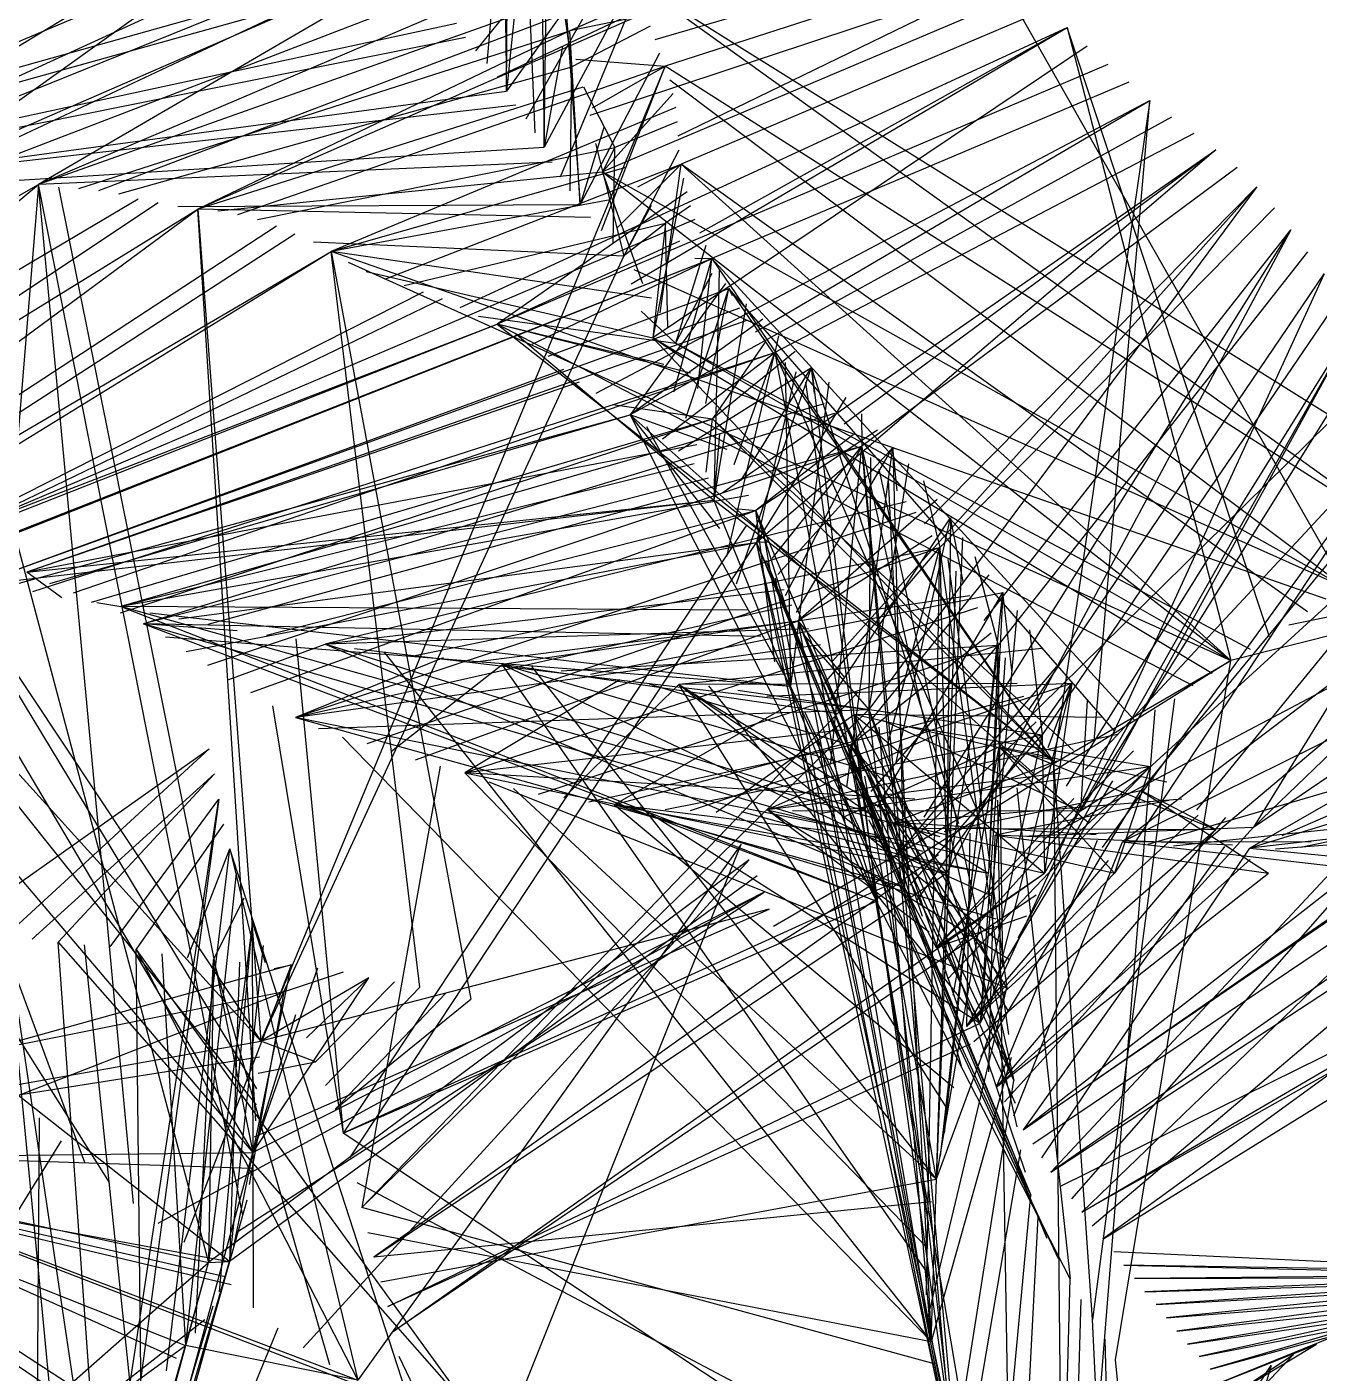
# Model space of a CAD drawing. Header units: metres. Extents: x -465 to 475, y -409 to 494.
# Drawn here: x -289.7 to -197.4, y 69.3 to 165.5 of the extents above; entities that cross this region are included whole.
import ezdxf

# ---------------------------------------------------------------- set-up
doc = ezdxf.new("R2010")
doc.units = ezdxf.units.M

msp = doc.modelspace()

# ---------------------------------------------------------------- linework, layer by layer
for p, q in [((-255.816, 187.399, -606.218), (-255.442, 160.897, -606.218)), ((-304.664, 155.409, -606.218), (-255.261, 185.405, -606.218)), ((-255.261, 185.405, -606.218), (-297.472, 155.04, -606.218)), ((-255.442, 160.897, -606.218), (-255.261, 185.405, -606.218)), ((-310.404, 155.933, -606.218), (-244.911, 183.687, -606.218)), ((-245.064, 182.682, -606.218), (-304.664, 155.409, -606.218)), ((-303.225, 155.333, -606.218), (-245.57, 178.645, -606.218)), ((-257.641, 163.766, -606.218), (-245.57, 178.645, -606.218)), ((-245.609, 177.628, -606.218), (-297.472, 155.04, -606.218)), ((-253.058, 177.433, -606.218), (-252.745, 156.892, -606.218)), ((-296.035, 154.927, -606.218), (-252.536, 175.43, -606.218)), ((-252.536, 175.43, -606.218), (-288.878, 154.234, -606.218)), ((-252.745, 156.892, -606.218), (-252.536, 175.43, -606.218)), ((-245.703, 174.581, -606.218), (-255.442, 160.897, -606.218)), ((-294.598, 154.813, -606.218), (-245.764, 173.566, -606.218)), ((-256.09, 161.916, -606.218), (-230.883, 173.806, -606.218)), ((-254.046, 158.927, -606.218), (-245.764, 173.566, -606.218)), ((-245.884, 172.556, -606.218), (-288.878, 154.234, -606.218)), ((-256.833, 162.868, -606.218), (-255.985, 172.783, -606.218)), ((-252.014, 171.326, -606.218), (-250.77, 162.629, -606.218)), ((-313.275, 156.17, -606.218), (-262.99, 170.286, -606.218)), ((-223.61, 170.804, -606.218), (-250.919, 165.215, -606.218)), ((-244.83, 164.58, -606.218), (-223.61, 170.804, -606.218)), ((-262.194, 169.378, -606.218), (-310.404, 155.933, -606.218)), ((-254.534, 169.86, -606.218), (-255.442, 160.897, -606.218)), ((-246.002, 169.507, -606.218), (-252.745, 156.892, -606.218)), ((-221.881, 169.862, -606.218), (-244.121, 162.674, -606.218)), ((-284.58, 153.791, -606.218), (-245.91, 168.494, -606.218)), ((-253.393, 157.911, -606.218), (-253.847, 168.38, -606.218)), ((-251.582, 154.776, -606.218), (-245.91, 168.494, -606.218)), ((-249.472, 159.178, -606.218), (-220.17, 168.889, -606.218)), ((-245.91, 168.494, -606.218), (-189.521, 127.961, -606.218)), ((-183.182, 129.301, -606.218), (-245.91, 168.494, -606.218)), ((-243.189, 157.699, -606.218), (-220.17, 168.889, -606.218)), ((-220.17, 168.889, -606.218), (-195.475, 125.409, -606.218)), ((-245.735, 167.492, -606.218), (-250.919, 165.215, -606.218)), ((-218.473, 167.891, -606.218), (-248.592, 155.136, -606.218)), ((-253.051, 166.956, -606.218), (-288.878, 154.234, -606.218)), ((-245.47, 166.51, -606.218), (-277.504, 152.451, -606.218)), ((-251.238, 167.26, -606.218), (-250.187, 152.804, -606.218)), ((-216.878, 166.737, -606.218), (-242.97, 155.679, -606.218)), ((-306.093, 155.598, -606.218), (-259.022, 165.745, -606.218)), ((-245.177, 165.536, -606.218), (-250.77, 162.629, -606.218)), ((-258.369, 164.729, -606.218), (-304.664, 155.409, -606.218)), ((-286.012, 153.948, -606.218), (-250.919, 165.215, -606.218)), ((-250.919, 165.215, -606.218), (-277.504, 152.451, -606.218)), ((-258.75, 145.423, -606.218), (-215.397, 165.44, -606.218)), ((-250.187, 152.804, -606.218), (-250.919, 165.215, -606.218)), ((-250.77, 162.629, -606.218), (-250.919, 165.215, -606.218)), ((-246.54, 147.116, -606.218), (-215.397, 165.44, -606.218)), ((-241.64, 150.778, -606.218), (-215.397, 165.44, -606.218)), ((-215.397, 165.44, -606.218), (-203.687, 120.196, -606.218)), ((-200.931, 121.904, -606.218), (-215.397, 165.44, -606.218)), ((-251.442, 164.116, -606.218), (-252.745, 156.892, -606.218)), ((-244.513, 163.613, -606.218), (-250.187, 152.804, -606.218)), ((-213.948, 164.107, -606.218), (-244.995, 143.278, -606.218)), ((-283.158, 153.554, -606.218), (-250.77, 162.629, -606.218)), ((-274.647, 152.088, -606.218), (-244.121, 162.674, -606.218)), ((-244.121, 162.674, -606.218), (-273, 93, -606.218)), ((-212.475, 162.801, -606.218), (-256.12, 144.242, -606.218)), ((-250.895, 153.783, -606.218), (-250.77, 162.629, -606.218)), ((-250.483, 163.192, -606.218), (-244.121, 162.674, -606.218)), ((-249.309, 159.712, -606.218), (-244.121, 162.674, -606.218)), ((-248.652, 150.941, -606.218), (-244.121, 162.674, -606.218)), ((-189.521, 127.961, -606.218), (-244.121, 162.674, -606.218)), ((-243.781, 161.715, -606.218), (-195.475, 125.409, -606.218)), ((-298.913, 155.01, -606.218), (-255.442, 160.897, -606.218)), ((-250.002, 161.189, -606.218), (-277.504, 152.451, -606.218)), ((-249.943, 161.194, -606.218), (-247.701, 156.872, -606.218)), ((-243.533, 160.729, -606.218), (-248.592, 155.136, -606.218)), ((-210.971, 161.532, -606.218), (-240.764, 148.942, -606.218)), ((-254.771, 159.893, -606.218), (-297.472, 155.04, -606.218)), ((-243.355, 159.727, -606.218), (-267.969, 149.442, -606.218)), ((-249.05, 139.311, -606.218), (-209.49, 160.235, -606.218)), ((-237.652, 143.703, -606.218), (-209.49, 160.235, -606.218)), ((-209.49, 160.235, -606.218), (-216.329, 112.95, -606.218)), ((-213.464, 114.464, -606.218), (-209.49, 160.235, -606.218)), ((-207.923, 159.043, -606.218), (-246.617, 137.766, -606.218)), ((-248.502, 158.294, -606.218), (-250.187, 152.804, -606.218)), ((-243.259, 158.714, -606.218), (-247.701, 156.872, -606.218)), ((-206.346, 157.865, -606.218), (-236.27, 142.212, -606.218)), ((-290.287, 154.539, -606.218), (-252.745, 156.892, -606.218)), ((-273.25, 151.732, -606.218), (-247.701, 156.872, -606.218)), ((-249.098, 157.143, -606.218), (-247.06, 149.126, -606.218)), ((-247.701, 156.872, -606.218), (-248.592, 155.136, -606.218)), ((-247.833, 150.054, -606.218), (-247.701, 156.872, -606.218)), ((-151.374, 157.185, -606.218), (-202.06, 108.298, -606.218)), ((-243.127, 156.684, -606.218), (-247.06, 149.126, -606.218)), ((-240.041, 132.185, -606.218), (-204.753, 156.708, -606.218)), ((-204.753, 156.708, -606.218), (-237.594, 128.633, -606.218)), ((-231.318, 137.112, -606.218), (-204.753, 156.708, -606.218)), ((-297.472, 155.04, -606.218), (-276.732, 77.196, -606.218)), ((-252.179, 155.825, -606.218), (-288.878, 154.234, -606.218)), ((-276.068, 152.334, -606.218), (-248.592, 155.136, -606.218)), ((-246.932, 155.433, -606.218), (-267.969, 149.442, -606.218)), ((-264.133, 147.469, -606.218), (-242.97, 155.679, -606.218)), ((-248.592, 155.136, -606.218), (-203.687, 120.196, -606.218)), ((-195.475, 125.409, -606.218), (-248.592, 155.136, -606.218)), ((-245.715, 147.121, -606.218), (-248.592, 155.136, -606.218)), ((-247.55, 151.13, -606.218), (-242.97, 155.679, -606.218)), ((-246.068, 154.048, -606.218), (-242.97, 155.679, -606.218)), ((-244.464, 145.056, -606.218), (-242.97, 155.679, -606.218)), ((-242.97, 155.679, -606.218), (-203.687, 120.196, -606.218)), ((-198.22, 123.684, -606.218), (-242.97, 155.679, -606.218)), ((-203.248, 155.44, -606.218), (-230.057, 135.515, -606.218)), ((-321.26, 135.891, -606.218), (-288.878, 154.234, -606.218)), ((-308.145, 138.274, -606.218), (-288.878, 154.234, -606.218)), ((-288.878, 154.234, -606.218), (-294, 92, -606.218)), ((-274.293, 80.548, -606.218), (-288.878, 154.234, -606.218)), ((-282.106, 81.41, -606.218), (-288.878, 154.234, -606.218)), ((-287.452, 154.029, -606.218), (-273.577, 85.042, -606.218)), ((-242.794, 154.677, -606.218), (-244.995, 143.278, -606.218)), ((-232.148, 120.163, -606.218), (-201.84, 154.064, -606.218)), ((-201.84, 154.064, -606.218), (-229.564, 116.698, -606.218)), ((-225.585, 129.981, -606.218), (-201.84, 154.064, -606.218)), ((-281.765, 153.183, -606.218), (-315.501, 133.186, -606.218)), ((-248.043, 153.14, -606.218), (-267.969, 149.442, -606.218)), ((-242.542, 153.691, -606.218), (-256.12, 144.242, -606.218)), ((-311.657, 131.394, -606.218), (-277.504, 152.451, -606.218)), ((-280.348, 152.918, -606.218), (-304.932, 136.548, -606.218)), ((-302.012, 134.366, -606.218), (-277.504, 152.451, -606.218)), ((-278.933, 152.641, -606.218), (-250.187, 152.804, -606.218)), ((-277.504, 152.451, -606.218), (-273, 93, -606.218)), ((-273.353, 87.311, -606.218), (-277.504, 152.451, -606.218)), ((-249.441, 151.854, -606.218), (-277.504, 152.451, -606.218)), ((-245.12, 152.72, -606.218), (-247.06, 149.126, -606.218)), ((-242.292, 152.705, -606.218), (-244.086, 151.458, -606.218)), ((-200.574, 152.556, -606.218), (-224.481, 128.272, -606.218)), ((-271.89, 151.254, -606.218), (-305.719, 129.111, -606.218)), ((-241.994, 151.732, -606.218), (-294.312, 129.513, -606.218)), ((-262.766, 147.011, -606.218), (-244.086, 151.458, -606.218)), ((-247.077, 149.115, -606.218), (-244.086, 151.458, -606.218)), ((-244.086, 151.458, -606.218), (-244.995, 143.278, -606.218)), ((-243.92, 143.978, -606.218), (-244.086, 151.458, -606.218)), ((-270.567, 150.682, -606.218), (-299.062, 132.221, -606.218)), ((-269.237, 150.126, -606.218), (-247.06, 149.126, -606.218)), ((-243.08, 150.173, -606.218), (-256.12, 144.242, -606.218)), ((-225.608, 109.012, -606.218), (-199.393, 150.981, -606.218)), ((-199.393, 150.981, -606.218), (-224, 105, -606.218)), ((-221.31, 123.065, -606.218), (-199.393, 150.981, -606.218)), ((-303.684, 128.509, -606.218), (-267.969, 149.442, -606.218)), ((-297.506, 131.268, -606.218), (-267.969, 149.442, -606.218)), ((-247.06, 149.126, -606.218), (-273, 93, -606.218)), ((-267.969, 149.442, -606.218), (-258, 96, -606.218)), ((-196.873, 124.587, -606.218), (-267.969, 149.442, -606.218)), ((-261.629, 96.853, -606.218), (-267.969, 149.442, -606.218)), ((-245.079, 146.095, -606.218), (-267.969, 149.442, -606.218)), ((-241.199, 149.862, -606.218), (-243.383, 142.896, -606.218)), ((-198.216, 149.403, -606.218), (-220.311, 121.292, -606.218)), ((-297.646, 126.497, -606.218), (-240.764, 148.942, -606.218)), ((-292.807, 128.483, -606.218), (-240.764, 148.942, -606.218)), ((-266.751, 148.67, -606.218), (-203.687, 120.196, -606.218)), ((-253.613, 142.825, -606.218), (-240.764, 148.942, -606.218)), ((-243.503, 139.418, -606.218), (-240.764, 148.942, -606.218)), ((-241.985, 148.963, -606.218), (-240.764, 148.942, -606.218)), ((-241.77, 139.652, -606.218), (-240.764, 148.942, -606.218)), ((-240.764, 148.942, -606.218), (-216.329, 112.95, -606.218)), ((-210.596, 115.979, -606.218), (-240.764, 148.942, -606.218)), ((-265.468, 148.013, -606.218), (-244.995, 143.278, -606.218)), ((-246.35, 148.148, -606.218), (-195.475, 125.409, -606.218)), ((-240.779, 147.864, -606.218), (-243.383, 142.896, -606.218)), ((-240.241, 148.069, -606.218), (-240.632, 131.669, -606.218)), ((-197.033, 147.83, -606.218), (-221.593, 94.298, -606.218)), ((-218.097, 116.717, -606.218), (-197.033, 147.83, -606.218)), ((-261.405, 146.536, -606.218), (-299.672, 127.129, -606.218)), ((-252.467, 141.951, -606.218), (-239.559, 146.781, -606.218)), ((-239.792, 147.157, -606.218), (-246.617, 137.766, -606.218)), ((-242.642, 137.536, -606.218), (-239.559, 146.781, -606.218)), ((-241.213, 138.581, -606.218), (-239.559, 146.781, -606.218)), ((-239.559, 146.781, -606.218), (-216.329, 112.95, -606.218)), ((-239.302, 146.265, -606.218), (-239.559, 146.781, -606.218)), ((-212.019, 115.202, -606.218), (-239.559, 146.781, -606.218)), ((-195.807, 146.289, -606.218), (-217.183, 114.9, -606.218)), ((-260.05, 146.045, -606.218), (-294.312, 129.513, -606.218)), ((-238.795, 145.383, -606.218), (-293.504, 125.584, -606.218)), ((-238.332, 145.705, -606.218), (-240.632, 131.669, -606.218)), ((-238.265, 144.515, -606.218), (-289.729, 126.524, -606.218)), ((-257.443, 144.814, -606.218), (-243.383, 142.896, -606.218)), ((-237.126, 144.605, -606.218), (-246.617, 137.766, -606.218)), ((-245.833, 145.171, -606.218), (-243.383, 142.896, -606.218)), ((-218.89, 100.377, -606.218), (-194.556, 144.77, -606.218)), ((-194.556, 144.77, -606.218), (-217, 105, -606.218)), ((-215.423, 111.231, -606.218), (-194.556, 144.77, -606.218)), ((-299.672, 127.129, -606.218), (-256.12, 144.242, -606.218)), ((-294.312, 129.513, -606.218), (-256.12, 144.242, -606.218)), ((-256.12, 144.242, -606.218), (-216.329, 112.95, -606.218)), ((-244.204, 141.366, -606.218), (-256.12, 144.242, -606.218)), ((-206.386, 118.398, -606.218), (-256.12, 144.242, -606.218)), ((-242.293, 140.741, -606.218), (-256.12, 144.242, -606.218)), ((-254.833, 143.592, -606.218), (-240.632, 131.669, -606.218)), ((-236.011, 143.414, -606.218), (-236.27, 142.212, -606.218)), ((-244.995, 143.278, -606.218), (-216.329, 112.95, -606.218)), ((-205.03, 119.287, -606.218), (-244.995, 143.278, -606.218)), ((-242.839, 141.818, -606.218), (-244.995, 143.278, -606.218)), ((-243.383, 142.896, -606.218), (-203.687, 120.196, -606.218)), ((-202.279, 121.002, -606.218), (-243.383, 142.896, -606.218)), ((-236.994, 142.927, -606.218), (-240.728, 137.475, -606.218)), ((-193.447, 143.143, -606.218), (-214.429, 109.456, -606.218)), ((-289.287, 125.13, -606.218), (-236.27, 142.212, -606.218)), ((-286.399, 125.038, -606.218), (-236.27, 142.212, -606.218)), ((-244.304, 136.046, -606.218), (-236.27, 142.212, -606.218)), ((-234.817, 142.301, -606.218), (-240.728, 137.475, -606.218)), ((-239.701, 127.636, -606.218), (-236.27, 142.212, -606.218)), ((-239.173, 134.203, -606.218), (-236.27, 142.212, -606.218)), ((-236.27, 142.212, -606.218), (-229, 103, -606.218)), ((-221.765, 109.418, -606.218), (-236.27, 142.212, -606.218)), ((-235.539, 141.504, -606.218), (-235.146, 118.381, -606.218)), ((-192.332, 141.521, -606.218), (-220.256, 114.039, -606.218)), ((-251.378, 141.006, -606.218), (-293.504, 125.584, -606.218)), ((-243.15, 135.182, -606.218), (-233.654, 141.157, -606.218)), ((-239.017, 125.683, -606.218), (-233.654, 141.157, -606.218)), ((-238.671, 133.104, -606.218), (-233.654, 141.157, -606.218)), ((-234.771, 140.837, -606.218), (-237.594, 128.633, -606.218)), ((-233.654, 141.157, -606.218), (-229, 103, -606.218)), ((-233.447, 139.296, -606.218), (-233.654, 141.157, -606.218)), ((-223.129, 108.54, -606.218), (-233.654, 141.157, -606.218)), ((-216.887, 107.585, -606.218), (-154.734, 140.479, -606.218)), ((-202.06, 108.298, -606.218), (-154.734, 140.479, -606.218)), ((-250.253, 140.104, -606.218), (-289.729, 126.524, -606.218)), ((-232.409, 140.103, -606.218), (-235.146, 118.381, -606.218)), ((-234.072, 140.098, -606.218), (-223.004, 60.099, -606.218)), ((-232.761, 138.545, -606.218), (-283.013, 124.063, -606.218)), ((-231.194, 139.013, -606.218), (-237.594, 128.633, -606.218)), ((-291.388, 125.424, -606.218), (-246.617, 137.766, -606.218)), ((-288.09, 125.722, -606.218), (-246.617, 137.766, -606.218)), ((-232.012, 137.855, -606.218), (-281.392, 122.832, -606.218)), ((-247.854, 138.506, -606.218), (-240.728, 137.475, -606.218)), ((-246.617, 137.766, -606.218), (-229, 103, -606.218)), ((-240.214, 129.641, -606.218), (-246.617, 137.766, -606.218)), ((-217.676, 112.046, -606.218), (-246.617, 137.766, -606.218)), ((-239.686, 135.296, -606.218), (-246.617, 137.766, -606.218)), ((-230.074, 137.826, -606.218), (-230.057, 135.515, -606.218)), ((-214.103, 112.411, -606.218), (-190.077, 138.295, -606.218)), ((-212.853, 106.847, -606.218), (-190.077, 138.295, -606.218)), ((-190.077, 138.295, -606.218), (-212, 105, -606.218)), ((-285.113, 124.366, -606.218), (-240.728, 137.475, -606.218)), ((-283.039, 123.617, -606.218), (-240.728, 137.475, -606.218)), ((-245.44, 136.933, -606.218), (-235.146, 118.381, -606.218)), ((-241.192, 133.661, -606.218), (-240.728, 137.475, -606.218)), ((-240.728, 137.475, -606.218), (-216.329, 112.95, -606.218)), ((-214.93, 113.77, -606.218), (-240.728, 137.475, -606.218)), ((-228.932, 136.661, -606.218), (-237.633, 130.924, -606.218)), ((-188.926, 136.698, -606.218), (-210.129, 110.924, -606.218)), ((-285.589, 84.343, -606.218), (-304.932, 136.548, -606.218)), ((-240.217, 136.381, -606.218), (-240.632, 131.669, -606.218)), ((-230.675, 136.323, -606.218), (-237.633, 130.924, -606.218)), ((-303.423, 135.523, -606.218), (-273.577, 85.042, -606.218)), ((-241.856, 135.621, -606.218), (-289.729, 126.524, -606.218)), ((-276.796, 119.866, -606.218), (-230.057, 135.515, -606.218)), ((-276.772, 122.807, -606.218), (-230.057, 135.515, -606.218)), ((-236.476, 127.496, -606.218), (-230.057, 135.515, -606.218)), ((-236.067, 126.36, -606.218), (-227.848, 135.441, -606.218)), ((-235.503, 124.849, -606.218), (-230.057, 135.515, -606.218)), ((-234.73, 123.632, -606.218), (-227.848, 135.441, -606.218)), ((-232.27, 112.879, -606.218), (-230.057, 135.515, -606.218)), ((-231.124, 111.156, -606.218), (-227.848, 135.441, -606.218)), ((-230.057, 135.515, -606.218), (-227, 104, -606.218)), ((-223.699, 65.045, -606.218), (-230.057, 135.515, -606.218)), ((-218.956, 86.883, -606.218), (-230.057, 135.515, -606.218)), ((-229.445, 134.703, -606.218), (-229.564, 116.698, -606.218)), ((-227.848, 135.441, -606.218), (-227, 104, -606.218)), ((-227.522, 132.336, -606.218), (-227.848, 135.441, -606.218)), ((-242.043, 134.259, -606.218), (-283.013, 124.063, -606.218)), ((-226.728, 134.254, -606.218), (-229.564, 116.698, -606.218)), ((-228.845, 133.881, -606.218), (-219.207, 90.192, -606.218)), ((-156.667, 134.394, -606.218), (-211.425, 107.258, -606.218)), ((-283.821, 82.909, -606.218), (-315.501, 133.186, -606.218)), ((-241.024, 133.24, -606.218), (-281.392, 122.832, -606.218)), ((-228.177, 133.114, -606.218), (-225.113, 71.553, -606.218)), ((-225.641, 133.037, -606.218), (-224.481, 128.272, -606.218)), ((-215.068, 107.455, -606.218), (-186.464, 133.629, -606.218)), ((-206.116, 109.544, -606.218), (-186.464, 133.629, -606.218)), ((-186.464, 133.629, -606.218), (-202.06, 108.298, -606.218)), ((-313.614, 132.214, -606.218), (-273.577, 85.042, -606.218)), ((-299.062, 132.221, -606.218), (-273, 93, -606.218)), ((-273.283, 89.591, -606.218), (-299.062, 132.221, -606.218)), ((-238.164, 132.009, -606.218), (-283.013, 124.063, -606.218)), ((-293.504, 125.584, -606.218), (-240.632, 131.669, -606.218)), ((-289.729, 126.524, -606.218), (-240.632, 131.669, -606.218)), ((-273.708, 117.926, -606.218), (-237.633, 130.924, -606.218)), ((-272.604, 122.023, -606.218), (-237.633, 130.924, -606.218)), ((-226.889, 131.539, -606.218), (-268.413, 121.369, -606.218)), ((-240.632, 131.669, -606.218), (-229, 103, -606.218)), ((-216.329, 112.95, -606.218), (-240.632, 131.669, -606.218)), ((-239.12, 131.076, -606.218), (-237.633, 130.924, -606.218)), ((-237.633, 130.924, -606.218), (-229, 103, -606.218)), ((-236.271, 120.118, -606.218), (-237.633, 130.924, -606.218)), ((-226.886, 105.46, -606.218), (-237.633, 130.924, -606.218)), ((-224.68, 131.719, -606.218), (-234.613, 123.044, -606.218)), ((-226.199, 130.791, -606.218), (-270.534, 116.134, -606.218)), ((-238.305, 129.887, -606.218), (-267.11, 86.424, -606.218)), ((-232.261, 117.486, -606.218), (-223.722, 130.398, -606.218)), ((-227.631, 112.833, -606.218), (-223.722, 130.398, -606.218)), ((-223.722, 130.398, -606.218), (-224, 105, -606.218)), ((-222.795, 125.728, -606.218), (-223.722, 130.398, -606.218)), ((-305.719, 129.111, -606.218), (-273, 93, -606.218)), ((-273.318, 88.451, -606.218), (-305.719, 129.111, -606.218)), ((-237.168, 129.809, -606.218), (-235.146, 118.381, -606.218)), ((-225.041, 129.12, -606.218), (-234.613, 123.044, -606.218)), ((-222.875, 129.003, -606.218), (-224.736, 83.142, -606.218)), ((-182.426, 129.323, -606.218), (-211.425, 107.258, -606.218)), ((-167.748, 129.342, -606.218), (-203.687, 120.196, -606.218)), ((-199.554, 122.761, -606.218), (-167.748, 129.342, -606.218)), ((-278.862, 123.176, -606.218), (-237.594, 128.633, -606.218)), ((-278.327, 120.86, -606.218), (-237.594, 128.633, -606.218)), ((-266.644, 84.658, -606.218), (-237.594, 128.633, -606.218)), ((-265.406, 114.266, -606.218), (-224.481, 128.272, -606.218)), ((-262.101, 120.548, -606.218), (-224.481, 128.272, -606.218)), ((-236.794, 128.661, -606.218), (-237.594, 128.633, -606.218)), ((-237.594, 128.633, -606.218), (-227, 104, -606.218)), ((-235.146, 118.381, -606.218), (-237.594, 128.633, -606.218)), ((-220.424, 48.766, -606.218), (-237.594, 128.633, -606.218)), ((-216.807, 78.907, -606.218), (-237.594, 128.633, -606.218)), ((-232.691, 118.615, -606.218), (-224.481, 128.272, -606.218)), ((-228.229, 114.145, -606.218), (-224.481, 128.272, -606.218)), ((-225.427, 74.866, -606.218), (-224.481, 128.272, -606.218)), ((-224.481, 128.272, -606.218), (-224, 105, -606.218)), ((-219.556, 93.492, -606.218), (-224.481, 128.272, -606.218)), ((-236.907, 127.366, -606.218), (-217.992, 82.003, -606.218)), ((-223.913, 127.427, -606.218), (-219.706, 96.805, -606.218)), ((-221.979, 127.639, -606.218), (-220.311, 121.292, -606.218)), ((-205.967, 106.868, -606.218), (-181.112, 127.857, -606.218)), ((-287.21, 124.694, -606.218), (-289.729, 126.524, -606.218)), ((-236.239, 126.088, -606.218), (-223.004, 60.099, -606.218)), ((-220.995, 126.337, -606.218), (-230.862, 114.147, -606.218)), ((-223.339, 126.587, -606.218), (-224.736, 83.142, -606.218)), ((-235.597, 125.248, -606.218), (-268.413, 121.369, -606.218)), ((-249.444, 119.225, -606.218), (-219.971, 125.067, -606.218)), ((-228.941, 109.718, -606.218), (-219.971, 125.067, -606.218)), ((-224.152, 86.42, -606.218), (-219.971, 125.067, -606.218)), ((-219.971, 125.067, -606.218), (-221, 105, -606.218)), ((-219.345, 119.502, -606.218), (-219.971, 125.067, -606.218)), ((-162.164, 125.283, -606.218), (-218.539, 86.658, -606.218)), ((-284.709, 124.352, -606.218), (-283.013, 124.063, -606.218)), ((-235.058, 124.167, -606.218), (-270.534, 116.134, -606.218)), ((-222.334, 124.821, -606.218), (-255.767, 119.931, -606.218)), ((-283.013, 124.063, -606.218), (-229, 103, -606.218)), ((-238.166, 123.796, -606.218), (-283.013, 124.063, -606.218)), ((-224.453, 107.604, -606.218), (-283.013, 124.063, -606.218)), ((-280.94, 123.609, -606.218), (-235.146, 118.381, -606.218)), ((-221.788, 123.962, -606.218), (-258.419, 112.173, -606.218)), ((-218.97, 123.778, -606.218), (-221.593, 94.298, -606.218)), ((-281.392, 122.832, -606.218), (-229, 103, -606.218)), ((-274.704, 122.33, -606.218), (-281.392, 122.832, -606.218)), ((-237.273, 121.929, -606.218), (-281.392, 122.832, -606.218)), ((-225.7, 106.566, -606.218), (-281.392, 122.832, -606.218)), ((-233.879, 122.469, -606.218), (-268.413, 121.369, -606.218)), ((-261.944, 113.117, -606.218), (-234.613, 123.044, -606.218)), ((-257.883, 120.097, -606.218), (-234.613, 123.044, -606.218)), ((-234.613, 123.044, -606.218), (-227, 104, -606.218)), ((-224.416, 68.297, -606.218), (-234.613, 123.044, -606.218)), ((-219.07, 88.538, -606.218), (-234.613, 123.044, -606.218)), ((-231.291, 119.005, -606.218), (-234.613, 123.044, -606.218)), ((-227.859, 105.883, -606.218), (-234.613, 123.044, -606.218)), ((-218.084, 122.408, -606.218), (-217.183, 114.9, -606.218)), ((-279.818, 121.91, -606.218), (-235.146, 118.381, -606.218)), ((-275.278, 118.856, -606.218), (-268.413, 121.369, -606.218)), ((-233.006, 121.322, -606.218), (-270.534, 116.134, -606.218)), ((-270.499, 121.759, -606.218), (-267.11, 86.424, -606.218)), ((-268.413, 121.369, -606.218), (-227, 104, -606.218)), ((-229.923, 109.47, -606.218), (-268.413, 121.369, -606.218)), ((-253.168, 110.66, -606.218), (-220.311, 121.292, -606.218)), ((-251.553, 119.462, -606.218), (-220.311, 121.292, -606.218)), ((-234.119, 121.943, -606.218), (-229.564, 116.698, -606.218)), ((-220.824, 122.171, -606.218), (-230.862, 114.147, -606.218)), ((-229.38, 110.843, -606.218), (-220.311, 121.292, -606.218)), ((-224.433, 84.779, -606.218), (-220.311, 121.292, -606.218)), ((-220.311, 121.292, -606.218), (-221, 105, -606.218)), ((-219.985, 98.441, -606.218), (-220.311, 121.292, -606.218)), ((-175.824, 122.039, -606.218), (-202.322, 106.789, -606.218)), ((-200.027, 107.692, -606.218), (-167.16, 122.046, -606.218)), ((-259.984, 120.398, -606.218), (-270.534, 116.134, -606.218)), ((-266.313, 121.058, -606.218), (-229.564, 116.698, -606.218)), ((-264.203, 120.838, -606.218), (-225.113, 71.553, -606.218)), ((-217.172, 121.055, -606.218), (-243.135, 118.489, -606.218)), ((-233.629, 120.839, -606.218), (-219.207, 90.192, -606.218)), ((-219.819, 120.402, -606.218), (-221.593, 94.298, -606.218)), ((-263.665, 113.722, -606.218), (-255.767, 119.931, -606.218)), ((-255.767, 119.931, -606.218), (-224, 105, -606.218)), ((-225.404, 76.531, -606.218), (-255.767, 119.931, -606.218)), ((-226.973, 111.551, -606.218), (-255.767, 119.931, -606.218)), ((-231.743, 116.396, -606.218), (-255.767, 119.931, -606.218)), ((-253.65, 119.789, -606.218), (-224.736, 83.142, -606.218)), ((-236.375, 101.211, -606.218), (-203.687, 120.196, -606.218)), ((-203.687, 120.196, -606.218), (-236, 100, -606.218)), ((-233.12, 119.744, -606.218), (-225.113, 71.553, -606.218)), ((-216.141, 119.79, -606.218), (-227.498, 106.398, -606.218)), ((-211.936, 70.229, -606.218), (-203.687, 120.196, -606.218)), ((-247.361, 118.819, -606.218), (-258.419, 112.173, -606.218)), ((-251.362, 110.401, -606.218), (-243.135, 118.489, -606.218)), ((-245.256, 118.55, -606.218), (-230.862, 114.147, -606.218)), ((-218.949, 118.565, -606.218), (-243.135, 118.489, -606.218)), ((-243.135, 118.489, -606.218), (-221, 105, -606.218)), ((-223.889, 88.064, -606.218), (-243.135, 118.489, -606.218)), ((-220.198, 100.087, -606.218), (-243.135, 118.489, -606.218)), ((-228.521, 108.586, -606.218), (-243.135, 118.489, -606.218)), ((-242.295, 109.488, -606.218), (-215.042, 118.584, -606.218)), ((-241.015, 118.388, -606.218), (-221.593, 94.298, -606.218)), ((-236.836, 117.656, -606.218), (-215.042, 118.584, -606.218)), ((-219.783, 47.229, -606.218), (-235.146, 118.381, -606.218)), ((-215.995, 77.46, -606.218), (-235.146, 118.381, -606.218)), ((-226.124, 103.046, -606.218), (-215.042, 118.584, -606.218)), ((-220.812, 95.768, -606.218), (-215.042, 118.584, -606.218)), ((-217.839, 85.674, -606.218), (-168.122, 119.192, -606.218)), ((-215.042, 118.584, -606.218), (-217, 105, -606.218)), ((-216.744, 113.983, -606.218), (-215.042, 118.584, -606.218)), ((-209.609, 107.083, -606.218), (-168.122, 119.192, -606.218)), ((-230.388, 117.881, -606.218), (-265.782, 81.111, -606.218)), ((-218.517, 117.644, -606.218), (-247.749, 109.896, -606.218)), ((-238.916, 118.077, -606.218), (-217.183, 114.9, -606.218)), ((-207.717, 117.471, -606.218), (-213.57, 73.114, -606.218)), ((-272.159, 116.962, -606.218), (-267.11, 86.424, -606.218)), ((-268.883, 115.357, -606.218), (-229.564, 116.698, -606.218)), ((-265.782, 81.111, -606.218), (-229.564, 116.698, -606.218)), ((-234.743, 117.306, -606.218), (-247.749, 109.896, -606.218)), ((-234.158, 116.562, -606.218), (-217.992, 82.003, -606.218)), ((-232.688, 116.776, -606.218), (-227.498, 106.398, -606.218)), ((-229.564, 116.698, -606.218), (-219.207, 90.192, -606.218)), ((-223.22, 61.75, -606.218), (-229.564, 116.698, -606.218)), ((-218.374, 83.617, -606.218), (-229.564, 116.698, -606.218)), ((-209.133, 116.681, -606.218), (-215.552, 36.376, -606.218)), ((-213.967, 117.356, -606.218), (-214.429, 109.456, -606.218)), ((-270.534, 116.134, -606.218), (-227, 104, -606.218)), ((-228.851, 107.7, -606.218), (-270.534, 116.134, -606.218)), ((-240.474, 109.38, -606.218), (-230.609, 116.347, -606.218)), ((-230.609, 116.347, -606.218), (-217, 105, -606.218)), ((-212.878, 116.14, -606.218), (-230.609, 116.347, -606.218)), ((-216.312, 113.061, -606.218), (-230.609, 116.347, -606.218)), ((-220.111, 97.279, -606.218), (-230.609, 116.347, -606.218)), ((-225.713, 101.911, -606.218), (-230.609, 116.347, -606.218)), ((-228.852, 115.445, -606.218), (-225.113, 71.553, -606.218)), ((-228.531, 115.917, -606.218), (-214.429, 109.456, -606.218)), ((-217.611, 115.823, -606.218), (-227.498, 106.398, -606.218)), ((-226.459, 115.459, -606.218), (-209.458, 112.643, -606.218)), ((-171.311, 116.366, -606.218), (-202.322, 106.789, -606.218)), ((-267.171, 114.726, -606.218), (-225.113, 71.553, -606.218)), ((-231.324, 115.263, -606.218), (-258.419, 112.173, -606.218)), ((-244.118, 109.548, -606.218), (-217.183, 114.9, -606.218)), ((-224.38, 115.03, -606.218), (-236.83, 109.546, -606.218)), ((-211.794, 114.921, -606.218), (-236.83, 109.546, -606.218)), ((-233.257, 114.698, -606.218), (-223.004, 60.099, -606.218)), ((-226.597, 104.158, -606.218), (-217.183, 114.9, -606.218)), ((-222.301, 114.606, -606.218), (-224.752, 99.695, -606.218)), ((-221.593, 94.298, -606.218), (-217.183, 114.9, -606.218)), ((-217.183, 114.9, -606.218), (-217, 105, -606.218)), ((-294.871, 101.043, -606.218), (-276.691, 113.893, -606.218)), ((-276.691, 113.893, -606.218), (-291.173, 100.578, -606.218)), ((-249.561, 110.112, -606.218), (-230.862, 114.147, -606.218)), ((-231.389, 109.017, -606.218), (-220.256, 114.039, -606.218)), ((-230.862, 114.147, -606.218), (-224, 105, -606.218)), ((-225.274, 79.858, -606.218), (-230.862, 114.147, -606.218)), ((-219.574, 95.151, -606.218), (-230.862, 114.147, -606.218)), ((-225.064, 107.677, -606.218), (-230.862, 114.147, -606.218)), ((-210.654, 113.753, -606.218), (-224.752, 99.695, -606.218)), ((-223.526, 96.288, -606.218), (-220.256, 114.039, -606.218)), ((-220.256, 114.039, -606.218), (-212, 105, -606.218)), ((-208.271, 111.524, -606.218), (-220.256, 114.039, -606.218)), ((-213.868, 108.608, -606.218), (-220.256, 114.039, -606.218)), ((-218.197, 113.523, -606.218), (-204.761, 108.127, -606.218)), ((-260.181, 112.649, -606.218), (-265.782, 81.111, -606.218)), ((-233.195, 109.273, -606.218), (-209.458, 112.643, -606.218)), ((-230.329, 113.064, -606.218), (-219.706, 96.805, -606.218)), ((-216.136, 113.018, -606.218), (-227.763, 108.622, -606.218)), ((-223.926, 97.427, -606.218), (-209.458, 112.643, -606.218)), ((-215.552, 36.376, -606.218), (-216.329, 112.95, -606.218)), ((-213.57, 73.114, -606.218), (-216.329, 112.95, -606.218)), ((-214.429, 109.456, -606.218), (-209.458, 112.643, -606.218)), ((-209.458, 112.643, -606.218), (-212, 105, -606.218)), ((-207.788, 106.967, -606.218), (-148.47, 113.272, -606.218)), ((-151.007, 112.716, -606.218), (-202.322, 106.789, -606.218)), ((-198.678, 106.876, -606.218), (-167.095, 113.487, -606.218)), ((-289.33, 100.305, -606.218), (-276.309, 112.107, -606.218)), ((-276.309, 112.107, -606.218), (-287.479, 100.087, -606.218)), ((-258.419, 112.173, -606.218), (-224, 105, -606.218)), ((-225.345, 78.195, -606.218), (-258.419, 112.173, -606.218)), ((-226.276, 110.289, -606.218), (-258.419, 112.173, -606.218)), ((-215.869, 112.146, -606.218), (-236.83, 109.546, -606.218)), ((-229.858, 111.952, -606.218), (-224.736, 83.142, -606.218)), ((-212.135, 111.618, -606.218), (-222.587, 94.063, -606.218)), ((-256.706, 111.547, -606.218), (-219.706, 96.805, -606.218)), ((-254.946, 111.067, -606.218), (-224.736, 83.142, -606.218)), ((-224.173, 107.986, -606.218), (-210.129, 110.924, -606.218)), ((-221.56, 91.878, -606.218), (-210.129, 110.924, -606.218)), ((-218.993, 111.1, -606.218), (-215.174, 76.018, -606.218)), ((-177.727, 110.774, -606.218), (-216.544, 83.636, -606.218)), ((-210.129, 110.924, -606.218), (-201, 105, -606.218)), ((-204.761, 108.127, -606.218), (-210.129, 110.924, -606.218)), ((-283.767, 99.753, -606.218), (-276.003, 110.307, -606.218)), ((-283.105, 63.485, -606.218), (-276.003, 110.307, -606.218)), ((-276.003, 110.307, -606.218), (-282.048, 65.505, -606.218)), ((-247.749, 109.896, -606.218), (-221, 105, -606.218)), ((-223.487, 89.68, -606.218), (-247.749, 109.896, -606.218)), ((-220.459, 101.726, -606.218), (-247.749, 109.896, -606.218)), ((-228.034, 107.48, -606.218), (-247.749, 109.896, -606.218)), ((-245.93, 109.759, -606.218), (-221.593, 94.298, -606.218)), ((-207.191, 110.3, -606.218), (-227.763, 108.622, -606.218)), ((-214.91, 110.353, -606.218), (-224.752, 99.695, -606.218)), ((-208.13, 110.211, -606.218), (-220.533, 107.725, -606.218)), ((-220.353, 110.215, -606.218), (-219.289, 45.639, -606.218)), ((-215.823, 82.667, -606.218), (-160.928, 109.76, -606.218)), ((-200.498, 106.753, -606.218), (-160.928, 109.76, -606.218)), ((-238.65, 109.428, -606.218), (-227.498, 106.398, -606.218)), ((-236.83, 109.546, -606.218), (-217, 105, -606.218)), ((-219.497, 98.826, -606.218), (-236.83, 109.546, -606.218)), ((-225.246, 100.797, -606.218), (-236.83, 109.546, -606.218)), ((-235.006, 109.492, -606.218), (-214.429, 109.456, -606.218)), ((-229.572, 108.855, -606.218), (-224.752, 99.695, -606.218)), ((-224.305, 98.574, -606.218), (-214.429, 109.456, -606.218)), ((-206.028, 109.156, -606.218), (-222.587, 94.063, -606.218)), ((-204.068, 108.986, -606.218), (-220.462, 89.727, -606.218)), ((-275.671, 108.511, -606.218), (-281.911, 99.578, -606.218)), ((-227.763, 108.622, -606.218), (-212, 105, -606.218)), ((-213.321, 107.75, -606.218), (-227.763, 108.622, -606.218)), ((-223.087, 95.163, -606.218), (-227.763, 108.622, -606.218)), ((-225.98, 108.235, -606.218), (-204.761, 108.127, -606.218)), ((-222.352, 107.864, -606.218), (-222.587, 94.063, -606.218)), ((-222.065, 92.974, -606.218), (-204.761, 108.127, -606.218)), ((-219.865, 88.677, -606.218), (-202.06, 108.298, -606.218)), ((-218.71, 107.659, -606.218), (-202.06, 108.298, -606.218)), ((-238.682, 107.083, -606.218), (-266.074, 68.771, -606.218)), ((-256.408, 62.763, -606.218), (-238.682, 107.083, -606.218)), ((-220.991, 90.812, -606.218), (-220.533, 107.725, -606.218)), ((-220.533, 107.725, -606.218), (-201, 105, -606.218)), ((-203.565, 107.018, -606.218), (-220.533, 107.725, -606.218)), ((-213.246, 107.355, -606.218), (-220.462, 89.727, -606.218)), ((-219.19, 87.675, -606.218), (-211.425, 107.258, -606.218)), ((-204.143, 106.905, -606.218), (-218.539, 86.658, -606.218)), ((-217.189, 84.657, -606.218), (-202.322, 106.789, -606.218)), ((-168.147, 106.833, -606.218), (-214.328, 80.772, -606.218)), ((-211.425, 107.258, -606.218), (-192, 105, -606.218)), ((-197.957, 107.221, -606.218), (-211.425, 107.258, -606.218)), ((-202.322, 106.789, -606.218), (-184, 105, -606.218)), ((-279.749, 69.437, -606.218), (-275.207, 106.744, -606.218)), ((-278.238, 98.948, -606.218), (-275.207, 106.744, -606.218)), ((-238.107, 105.953, -606.218), (-276.732, 77.196, -606.218)), ((-275.207, 106.744, -606.218), (-266.074, 68.771, -606.218)), ((-262.151, 66.46, -606.218), (-275.207, 106.744, -606.218)), ((-269.988, 71.095, -606.218), (-238.107, 105.953, -606.218)), ((-224.588, 106.316, -606.218), (-264.916, 77.562, -606.218)), ((-227.498, 106.398, -606.218), (-221, 105, -606.218)), ((-222.93, 91.25, -606.218), (-227.498, 106.398, -606.218)), ((-220.74, 103.361, -606.218), (-227.498, 106.398, -606.218)), ((-212.445, 105.915, -606.218), (-222.587, 94.063, -606.218)), ((-202.298, 105.989, -606.218), (-220.462, 89.727, -606.218)), ((-193.93, 105.882, -606.218), (-218.539, 86.658, -606.218)), ((-195.035, 106.691, -606.218), (-216.544, 83.636, -606.218)), ((-215.049, 81.74, -606.218), (-193.211, 106.64, -606.218)), ((-187.744, 106.436, -606.218), (-214.328, 80.772, -606.218)), ((-213.608, 79.802, -606.218), (-182.276, 106.344, -606.218)), ((-174.983, 106.392, -606.218), (-212.845, 78.866, -606.218)), ((-274.753, 104.975, -606.218), (-278.38, 71.258, -606.218)), ((-264.916, 77.562, -606.218), (-224, 105, -606.218)), ((-263.541, 72.261, -606.218), (-217, 105, -606.218)), ((-227.037, 105.282, -606.218), (-221.593, 94.298, -606.218)), ((-225.113, 71.553, -606.218), (-224, 105, -606.218)), ((-224.752, 99.695, -606.218), (-217, 105, -606.218)), ((-224.736, 83.142, -606.218), (-221, 105, -606.218)), ((-219.207, 90.192, -606.218), (-224, 105, -606.218)), ((-222.587, 94.063, -606.218), (-212, 105, -606.218)), ((-220.462, 89.727, -606.218), (-201, 105, -606.218)), ((-218.539, 86.658, -606.218), (-192, 105, -606.218)), ((-216.544, 83.636, -606.218), (-184, 105, -606.218)), ((-214.328, 80.772, -606.218), (-173, 105, -606.218)), ((-212.845, 78.866, -606.218), (-169.567, 105.639, -606.218)), ((-237.525, 104.828, -606.218), (-275.233, 77.26, -606.218)), ((-227.963, 104.247, -606.218), (-267.11, 86.424, -606.218)), ((-223.004, 60.099, -606.218), (-227, 104, -606.218)), ((-217.992, 82.003, -606.218), (-227, 104, -606.218)), ((-280.326, 79.99, -606.218), (-237.048, 103.653, -606.218)), ((-274.221, 103.228, -606.218), (-276.377, 98.835, -606.218)), ((-274.571, 79.442, -606.218), (-237.048, 103.653, -606.218)), ((-237.048, 103.653, -606.218), (-273.577, 85.042, -606.218)), ((-267.11, 86.424, -606.218), (-229, 103, -606.218)), ((-217.605, 103.449, -606.218), (-263.541, 72.261, -606.218)), ((-219.289, 45.639, -606.218), (-229, 103, -606.218)), ((-215.174, 76.018, -606.218), (-229, 103, -606.218)), ((-273.445, 86.174, -606.218), (-236.673, 102.442, -606.218)), ((-236.673, 102.442, -606.218), (-273, 93, -606.218)), ((-273.597, 101.512, -606.218), (-276.732, 77.196, -606.218)), ((-275.949, 75.097, -606.218), (-273.597, 101.512, -606.218)), ((-272.66, 98.601, -606.218), (-273.597, 101.512, -606.218)), ((-273.531, 73.956, -606.218), (-273.597, 101.512, -606.218)), ((-218.28, 101.927, -606.218), (-224.752, 99.695, -606.218)), ((-291.173, 100.578, -606.218), (-285.041, 59.361, -606.218)), ((-286.836, 55.17, -606.218), (-291.173, 100.578, -606.218)), ((-287.479, 100.087, -606.218), (-252.523, 60.393, -606.218)), ((-284.638, 60.428, -606.218), (-287.479, 100.087, -606.218)), ((-285.626, 99.88, -606.218), (-282.048, 65.505, -606.218)), ((-281.911, 99.578, -606.218), (-266.074, 68.771, -606.218)), ((-281.534, 66.523, -606.218), (-281.911, 99.578, -606.218)), ((-254.415, 61.661, -606.218), (-281.911, 99.578, -606.218)), ((-280.079, 99.234, -606.218), (-278.38, 71.258, -606.218)), ((-272.845, 99.848, -606.218), (-275.233, 77.26, -606.218)), ((-270.802, 98.45, -606.218), (-294, 92, -606.218)), ((-278.488, 78.645, -606.218), (-270.802, 98.45, -606.218)), ((-277.666, 72.148, -606.218), (-276.377, 98.835, -606.218)), ((-276.377, 98.835, -606.218), (-276.732, 77.196, -606.218)), ((-268.067, 69.872, -606.218), (-276.377, 98.835, -606.218)), ((-274.523, 98.649, -606.218), (-275.233, 77.26, -606.218)), ((-274.93, 78.36, -606.218), (-270.802, 98.45, -606.218)), ((-268.952, 98.222, -606.218), (-273.577, 85.042, -606.218)), ((-272.04, 98.208, -606.218), (-270.802, 98.45, -606.218)), ((-273.577, 85.042, -606.218), (-265.293, 97.527, -606.218)), ((-265.293, 97.527, -606.218), (-273, 93, -606.218)), ((-267.11, 97.941, -606.218), (-271.323, 96.529, -606.218)), ((-269.749, 93.233, -606.218), (-265.293, 97.527, -606.218)), ((-263.449, 97.252, -606.218), (-269.092, 91.529, -606.218)), ((-271.323, 96.529, -606.218), (-294, 92, -606.218)), ((-290.526, 89.06, -606.218), (-271.323, 96.529, -606.218)), ((-273.8, 82.772, -606.218), (-271.323, 96.529, -606.218)), ((-268.381, 89.846, -606.218), (-261.629, 96.853, -606.218)), ((-259.818, 96.41, -606.218), (-267.697, 88.153, -606.218)), ((-225.341, 73.203, -606.218), (-219.706, 96.805, -606.218)), ((-219.706, 96.805, -606.218), (-224.736, 83.142, -606.218)), ((-267.697, 88.153, -606.218), (-258, 96, -606.218)), ((-326.798, 94.524, -606.218), (-282.048, 65.505, -606.218)), ((-282.548, 64.48, -606.218), (-326.798, 94.524, -606.218)), ((-270.514, 94.891, -606.218), (-273.577, 85.042, -606.218)), ((-263.928, 74.046, -606.218), (-221.593, 94.298, -606.218)), ((-328.277, 83.154, -606.218), (-273, 93, -606.218)), ((-269.092, 91.529, -606.218), (-273, 93, -606.218)), ((-222.311, 92.795, -606.218), (-263.928, 74.046, -606.218)), ((-273.104, 91.864, -606.218), (-328.277, 83.154, -606.218)), ((-327.39, 92.034, -606.218), (-266.074, 68.771, -606.218)), ((-279.021, 70.315, -606.218), (-327.39, 92.034, -606.218)), ((-264.084, 67.663, -606.218), (-327.39, 92.034, -606.218)), ((-275.233, 77.26, -606.218), (-294, 92, -606.218)), ((-273.182, 90.727, -606.218), (-269.092, 91.529, -606.218)), ((-219.394, 91.841, -606.218), (-225.113, 71.553, -606.218)), ((-327.647, 90.779, -606.218), (-278.38, 71.258, -606.218)), ((-223.444, 63.4, -606.218), (-219.207, 90.192, -606.218)), ((-328.117, 88.263, -606.218), (-276.732, 77.196, -606.218)), ((-275.539, 76.161, -606.218), (-328.117, 88.263, -606.218)), ((-275.128, 75.579, -606.218), (-328.117, 88.263, -606.218)), ((-328.27, 86.992, -606.218), (-275.233, 77.26, -606.218)), ((-288.852, 87.517, -606.218), (-289.248, 27.591, -606.218)), ((-273.678, 83.906, -606.218), (-328.301, 85.712, -606.218)), ((-287.273, 85.876, -606.218), (-313.826, 43.027, -606.218)), ((-222.497, 56.809, -606.218), (-267.11, 86.424, -606.218)), ((-328.349, 84.433, -606.218), (-273.577, 85.042, -606.218)), ((-289.248, 27.591, -606.218), (-273.577, 85.042, -606.218)), ((-218.724, 85.24, -606.218), (-223.004, 60.099, -606.218)), ((-266.15, 82.899, -606.218), (-223.004, 60.099, -606.218)), ((-264.429, 75.802, -606.218), (-224.736, 83.142, -606.218)), ((-220.924, 50.355, -606.218), (-217.992, 82.003, -606.218)), ((-273.991, 81.648, -606.218), (-289.248, 27.591, -606.218)), ((-224.789, 69.92, -606.218), (-265.782, 81.111, -606.218)), ((-225.079, 81.512, -606.218), (-264.916, 77.562, -606.218)), ((-217.476, 80.426, -606.218), (-219.289, 45.639, -606.218)), ((-265.355, 79.335, -606.218), (-225.113, 71.553, -606.218)), ((-212.044, 77.962, -606.218), (-180.573, 76.493, -606.218)), ((-315.618, 42.994, -606.218), (-276.732, 77.196, -606.218)), ((-290.174, 28.116, -606.218), (-276.732, 77.196, -606.218)), ((-289.715, 27.847, -606.218), (-275.233, 77.26, -606.218)), ((-278.38, 71.258, -606.218), (-276.732, 77.196, -606.218)), ((-276.732, 77.196, -606.218), (-275.233, 77.26, -606.218)), ((-211.329, 76.989, -606.218), (-182.352, 76.309, -606.218)), ((-180.573, 76.493, -606.218), (-211.329, 76.989, -606.218)), ((-216.224, 37.899, -606.218), (-215.174, 76.018, -606.218)), ((-182.352, 76.309, -606.218), (-210.573, 76.047, -606.218)), ((-210.573, 76.047, -606.218), (-184.132, 76.134, -606.218)), ((-184.132, 76.134, -606.218), (-209.837, 75.09, -606.218)), ((-209.837, 75.09, -606.218), (-185.889, 75.801, -606.218)), ((-185.889, 75.801, -606.218), (-209.037, 74.186, -606.218)), ((-209.037, 74.186, -606.218), (-187.617, 75.343, -606.218)), ((-187.617, 75.343, -606.218), (-208.294, 73.234, -606.218)), ((-214.411, 74.544, -606.218), (-215.552, 36.376, -606.218)), ((-208.294, 73.234, -606.218), (-189.294, 74.719, -606.218)), ((-189.294, 74.719, -606.218), (-207.552, 72.281, -606.218)), ((-276.442, 74.069, -606.218), (-290.174, 28.116, -606.218)), ((-211.519, 29.098, -606.218), (-213.57, 73.114, -606.218)), ((-207.552, 72.281, -606.218), (-190.948, 74.04, -606.218)), ((-190.948, 74.04, -606.218), (-206.783, 71.35, -606.218)), ((-206.783, 71.35, -606.218), (-192.623, 73.412, -606.218)), ((-192.623, 73.412, -606.218), (-205.964, 70.462, -606.218)), ((-277.01, 73.08, -606.218), (-315.618, 42.994, -606.218)), ((-271.782, 72.497, -606.218), (-290.174, 28.116, -606.218)), ((-205.964, 70.462, -606.218), (-194.282, 72.745, -606.218)), ((-194.282, 72.745, -606.218), (-205.155, 69.566, -606.218)), ((-317.408, 42.897, -606.218), (-278.38, 71.258, -606.218)), ((-290.638, 28.375, -606.218), (-278.38, 71.258, -606.218)), ((-266.074, 68.771, -606.218), (-278.38, 71.258, -606.218)), ((-212.688, 71.708, -606.218), (-211.519, 29.098, -606.218)), ((-205.155, 69.566, -606.218), (-195.936, 72.065, -606.218)), ((-195.936, 72.065, -606.218), (-204.413, 68.613, -606.218)), ((-204.413, 68.613, -606.218), (-197.565, 71.326, -606.218)), ((-197.565, 71.326, -606.218), (-203.631, 67.692, -606.218)), ((-263.13, 70.482, -606.218), (-245.873, 34.371, -606.218)), ((-206.852, 20.278, -606.218), (-211.936, 70.229, -606.218)), ((-203.631, 67.692, -606.218), (-199.21, 70.624, -606.218)), ((-199.21, 70.624, -606.218), (-202.791, 66.825, -606.218)), ((-202.791, 66.825, -606.218), (-200.806, 69.818, -606.218)), ((-200.806, 69.818, -606.218), (-201.951, 65.958, -606.218))]:
    msp.add_line(p, q)

doc.saveas('drawing.dxf')
